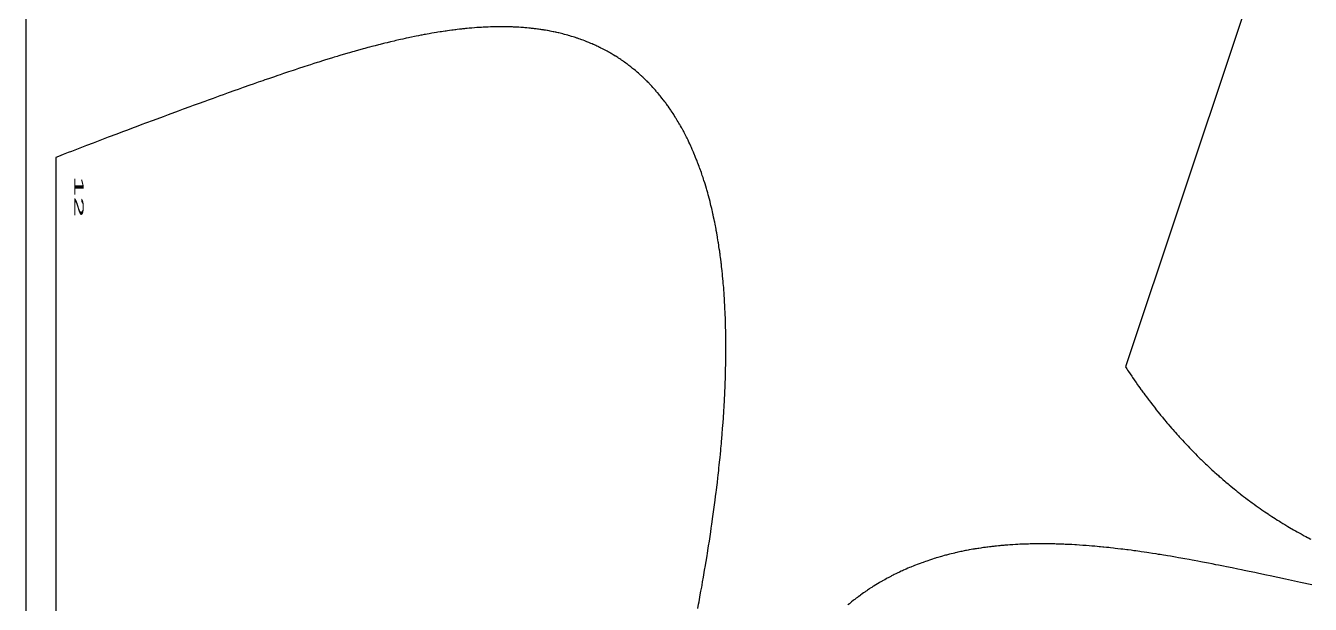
# Model space of a CAD drawing. Header units: metres. Extents: x 260 to 385, y -3 to 248.
# Drawn here: x 260.2 to 329.7, y 174.7 to 206 of the extents above; entities that cross this region are included whole.
import ezdxf

# ---------------------------------------------------------------- set-up
doc = ezdxf.new("R2010")
doc.units = ezdxf.units.M
doc.header["$MEASUREMENT"] = 0
doc.layers.add('1', color=7, linetype='Continuous', lineweight=0)
doc.styles.add('Style-ENGINEERING', font='ENGINEERING.shx')

msp = doc.modelspace()

# ---------------------------------------------------------------- linework, layer by layer
at = {"flags": 128}
for points in [[(385.210552, -2.443354), (385.210552, 247.556646), (260.210552, 247.556646), (260.210552, -2.443354), (385.210552, -2.443354)], [(337.699922, 241.60501), (319.661039, 187.541819)], [(296.538553, 174.462886), (296.586055, 174.714345), (296.6096, 174.840114), (296.656272, 175.09173), (296.679397, 175.217577), (296.713818, 175.406398), (296.754195, 175.630265), (296.774211, 175.74223), (296.804018, 175.910219), (296.848235, 176.162296), (296.891852, 176.414485), (296.913432, 176.540622), (296.956132, 176.792984), (296.977249, 176.919208), (297.008631, 177.1086), (297.045362, 177.333151), (297.063539, 177.445462), (297.090564, 177.613973), (297.130557, 177.866843), (297.169889, 178.119836), (297.189304, 178.24638), (297.227627, 178.499563), (297.246532, 178.626203), (297.274566, 178.816223), (297.307283, 179.041528), (297.323433, 179.154219), (297.347395, 179.323306), (297.382737, 179.577049), (297.417351, 179.830928), (297.434381, 179.95792), (297.467881, 180.212008), (297.467881, 180.212008), (297.484349, 180.339105), (297.508693, 180.529818), (297.536984, 180.755954), (297.5509, 180.869065), (297.571481, 181.038786), (297.601689, 181.293493), (297.631091, 181.548351), (297.645485, 181.675837), (297.673651, 181.930927), (297.687421, 182.058531), (297.707679, 182.250011), (297.733939, 182.505459), (297.746745, 182.633244), (297.765541, 182.824998), (297.783837, 183.016847), (297.792796, 183.112806), (297.808408, 183.283461), (297.816061, 183.368816), (297.82735, 183.496886), (297.843846, 183.689072), (297.859812, 183.881358), (297.867594, 183.977539), (297.881095, 184.14859), (297.887684, 184.234145), (297.897363, 184.362517), (297.911418, 184.555162), (297.92491, 184.747912), (297.931443, 184.844327), (297.946351, 185.072975), (297.953498, 185.187357), (297.963829, 185.359003), (297.973686, 185.530737), (297.978435, 185.616638), (297.98757, 185.788509), (297.991954, 185.874478), (297.9983, 186.003476), (298.006324, 186.175555), (298.010147, 186.261629), (298.015644, 186.390786), (298.023349, 186.584623), (298.029643, 186.756969), (298.032591, 186.843137), (298.036761, 186.97238), (298.042445, 187.166228), (298.047434, 187.360055), (298.049664, 187.456961), (298.053591, 187.650756), (298.055285, 187.747645), (298.057484, 187.892969), (298.059556, 188.065189), (298.060371, 188.151292), (298.061317, 188.280438), (298.062102, 188.474138), (298.062116, 188.667815), (298.061831, 188.764645), (298.060836, 188.936772), (298.060101, 189.022828), (298.058701, 189.151904), (298.055918, 189.345497), (298.052306, 189.539065), (298.050184, 189.635839), (298.045886, 189.807866), (298.043481, 189.893872), (298.03955, 190.022872), (298.032917, 190.216348), (298.027996, 190.345318), (298.025384, 190.409798), (298.021276, 190.506513), (298.013402, 190.678432), (298.009187, 190.764384), (298.002513, 190.8933), (297.995412, 191.022204), (297.9917, 191.086651), (297.983949, 191.215535), (297.979909, 191.279972), (297.97364, 191.376622), (297.96489, 191.505476), (297.960345, 191.569898), (297.953313, 191.666524), (297.942277, 191.811449), (297.929911, 191.9653), (297.923473, 192.042218), (297.913495, 192.157586), (297.897793, 192.330614), (297.886827, 192.445952), (297.881194, 192.503616), (297.872553, 192.590107), (297.860673, 192.705417), (297.854578, 192.763067), (297.84524, 192.849537), (297.830788, 192.979228), (297.817807, 193.091771), (297.811167, 193.148006), (297.801017, 193.232311), (297.785363, 193.358663), (297.769189, 193.484886), (297.760905, 193.547948), (297.745609, 193.661756), (297.737798, 193.718619), (297.725875, 193.803863), (297.707524, 193.931612), (297.688607, 194.059221), (297.678933, 194.122973), (297.659154, 194.250368), (297.649046, 194.314011), (297.633608, 194.409408), (297.614881, 194.522364), (297.60534, 194.578798), (297.590805, 194.663393), (297.568495, 194.79016), (297.54557, 194.916775), (297.533874, 194.980025), (297.510011, 195.106406), (297.497841, 195.169538), (297.479287, 195.264162), (297.456826, 195.376191), (297.445403, 195.432158), (297.428023, 195.516048), (297.4014, 195.641745), (297.374104, 195.767275), (297.360201, 195.829977), (297.331878, 195.955252), (297.317456, 196.017825), (297.295494, 196.111603), (297.268949, 196.222619), (297.255464, 196.278075), (297.234969, 196.361191), (297.203618, 196.485715), (297.171526, 196.610055), (297.155198, 196.672156), (297.121975, 196.796215), (297.105076, 196.858174), (297.079364, 196.951021), (297.048322, 197.060921), (297.032566, 197.115813), (297.008636, 197.198078), (296.972066, 197.321307), (296.934675, 197.444332), (296.915668, 197.505768), (296.877021, 197.628481), (296.857378, 197.689759), (296.82751, 197.781575), (296.800549, 197.863088), (296.786923, 197.903808), (296.766298, 197.964842), (296.734942, 198.056288), (296.703076, 198.147609), (296.686951, 198.193222), (296.657962, 198.274231), (296.643313, 198.314697), (296.621143, 198.375348), (296.587444, 198.466213), (296.553205, 198.556945), (296.535881, 198.60226), (296.504089, 198.684411), (296.488021, 198.725444), (296.463702, 198.786939), (296.426732, 198.87906), (296.389162, 198.971032), (296.37015, 199.016961), (296.331666, 199.108707), (296.312192, 199.154522), (296.282688, 199.223172), (296.277231, 199.235771), (296.243945, 199.311957), (296.227157, 199.349962), (296.201791, 199.406857), (296.163327, 199.491948), (296.124362, 199.576734), (296.10469, 199.619012), (296.064965, 199.703335), (296.04491, 199.745381), (296.014587, 199.808302), (295.980916, 199.877267), (295.963948, 199.911669), (295.938329, 199.963171), (295.899522, 200.040193), (295.860258, 200.116938), (295.840453, 200.155205), (295.800496, 200.231529), (295.780343, 200.269585), (295.749893, 200.326535), (295.70888, 200.402217), (295.688195, 200.43995), (295.656944, 200.496414), (295.60956, 200.5808), (295.571687, 200.647213), (295.552606, 200.680331), (295.523802, 200.729898), (295.480184, 200.803998), (295.436068, 200.877795), (295.413821, 200.91458), (295.368948, 200.987917), (295.34632, 201.024469), (295.312138, 201.079152), (295.26611, 201.151788), (295.242901, 201.187988), (295.207842, 201.242138), (295.207842, 201.242138), (295.154697, 201.323026), (295.106893, 201.394583), (295.08279, 201.430239), (295.046382, 201.48357), (294.991197, 201.563218), (294.935316, 201.642443), (294.907112, 201.681897), (294.862889, 201.743055), (294.840615, 201.773536), (294.807002, 201.819134), (294.756121, 201.887251), (294.704682, 201.955029), (294.678752, 201.98879), (294.626466, 202.056053), (294.600109, 202.089554), (294.560304, 202.139642), (294.506724, 202.206118), (294.479715, 202.239223), (294.438926, 202.288712), (294.377118, 202.362566), (294.368228, 202.373078), (294.318062, 202.431879), (294.292844, 202.461111), (294.254845, 202.50475), (294.197464, 202.569734), (294.139622, 202.634149), (294.110528, 202.666143), (294.051991, 202.729702), (294.022549, 202.761267), (293.978169, 202.808346), (293.918588, 202.870615), (293.888622, 202.901534), (293.843455, 202.947642), (293.798026, 202.993426), (293.775212, 203.016196), (293.714053, 203.076519), (293.683298, 203.106463), (293.636944, 203.151107), (293.590326, 203.195424), (293.566917, 203.21746), (293.519901, 203.261286), (293.496293, 203.283075), (293.460756, 203.315606), (293.404293, 203.366636), (293.375922, 203.391977), (293.333188, 203.429771), (293.26869, 203.485973), (293.203715, 203.541586), (293.171048, 203.569171), (293.105355, 203.623898), (293.072328, 203.651039), (293.022563, 203.691473), (292.955788, 203.744864), (292.922219, 203.771337), (292.87164, 203.810766), (292.820788, 203.849859), (292.79526, 203.869279), (292.734476, 203.914976), (292.70394, 203.937646), (292.657956, 203.971429), (292.588572, 204.021601), (292.518699, 204.07117), (292.483579, 204.095727), (292.41297, 204.144387), (292.377481, 204.168489), (292.324016, 204.204357), (292.252297, 204.251648), (292.216252, 204.275064), (292.161953, 204.309901), (292.107373, 204.344393), (292.079979, 204.36151), (292.005817, 204.407199), (291.968545, 204.429808), (291.912397, 204.463425), (291.855961, 204.496688), (291.827635, 204.513185), (291.770766, 204.545914), (291.742223, 204.562144), (291.699272, 204.586322), (291.641751, 204.618246), (291.612881, 204.634073), (291.569439, 204.657646), (291.503969, 204.692627), (291.497876, 204.695849), (291.434139, 204.729223), (291.391551, 204.751184), (291.363116, 204.765699), (291.306144, 204.794423), (291.263326, 204.815702), (291.234739, 204.829762), (291.177462, 204.857582), (291.148773, 204.871342), (291.091295, 204.898564), (291.033684, 204.925391), (290.995203, 204.943056), (290.918065, 204.977865), (290.888461, 204.991012), (290.82915, 205.017002), (290.769704, 205.042589), (290.729998, 205.059424), (290.650406, 205.09256), (290.590556, 205.116949), (290.550582, 205.132987), (290.470457, 205.16454), (290.430307, 205.180055), (290.349831, 205.210565), (290.269123, 205.240385), (290.215189, 205.259884), (290.179177, 205.272715), (290.107016, 205.297976), (290.045991, 205.318873), (290.005237, 205.332595), (289.923559, 205.359536), (289.882636, 205.372757), (289.800623, 205.3987), (289.718387, 205.423983), (289.66344, 205.440474), (289.626755, 205.451306), (289.553254, 205.472585), (289.511834, 205.484329), (289.428832, 205.507334), (289.345613, 205.529697), (289.290014, 205.544251), (289.252895, 205.553797), (289.178532, 205.572514), (289.094673, 205.592976), (289.03865, 205.60627), (289.00125, 205.614979), (288.926325, 205.632028), (288.870024, 205.644496), (288.832439, 205.652655), (288.757146, 205.668612), (288.719439, 205.67641), (288.643904, 205.691646), (288.568208, 205.706405), (288.517655, 205.71598), (288.416338, 205.734504), (288.402793, 205.736913), (288.307965, 205.753343), (288.244744, 205.763876), (288.202596, 205.770712), (288.118296, 205.783944), (288.05507, 205.793486), (288.012917, 205.799667), (287.92861, 205.811601), (287.886455, 205.817355), (287.802143, 205.828444), (287.717828, 205.838979), (287.661616, 205.845698), (287.62414, 205.850043), (287.549188, 205.858415), (287.501003, 205.863575), (287.40463, 205.873377), (287.308253, 205.882499), (287.244, 205.888207), (287.201163, 205.891848), (287.115488, 205.898738), (287.067295, 205.902387), (286.970905, 205.909201), (286.874511, 205.915376), (286.810247, 205.919142), (286.767403, 205.921498), (286.681714, 205.925845), (286.58531, 205.930156), (286.521038, 205.932695), (286.47819, 205.934239), (286.392491, 205.936976), (286.328215, 205.938723), (286.285364, 205.939744), (286.199659, 205.941443), (286.156806, 205.942122), (286.071097, 205.943144), (285.985386, 205.943723), (285.928244, 205.943864), (285.813957, 205.94357), (285.717523, 205.942729), (285.653233, 205.941872), (285.610372, 205.941169), (285.524647, 205.939453), (285.460353, 205.937895), (285.417489, 205.93673), (285.33176, 205.934095), (285.203161, 205.929392), (285.117426, 205.925765), (285.060268, 205.923131), (284.94595, 205.917349), (284.84949, 205.911946), (284.785183, 205.908081), (284.656563, 205.899725), (284.592252, 205.895238), (284.463626, 205.885656), (284.334996, 205.875273), (284.24924, 205.867914), (284.192068, 205.862815), (284.077722, 205.852163), (283.993301, 205.843914), (283.937019, 205.838235), (283.824452, 205.82645), (283.824452, 205.82645), (283.768168, 205.820347), (283.655596, 205.807723), (283.54302, 205.794551), (283.467967, 205.785468), (283.417931, 205.779281), (283.317857, 205.766592), (283.304286, 205.76484), (283.245506, 205.757161), (283.128069, 205.741397), (283.010793, 205.725101), (282.932699, 205.713947), (282.880674, 205.706383), (282.776718, 205.690955), (282.680865, 205.676361), (282.61702, 205.666448), (282.489463, 205.646184), (282.425751, 205.635837), (282.298455, 205.614719), (282.171329, 205.593048), (282.08667, 205.578298), (282.030271, 205.568333), (281.91757, 205.54809), (281.822575, 205.530691), (281.759294, 205.518933), (281.632847, 205.495037), (281.569681, 205.482903), (281.44346, 205.458269), (281.317386, 205.433155), (281.233417, 205.41615), (281.065666, 205.381527), (280.971414, 205.361699), (280.908621, 205.348342), (280.783137, 205.321299), (280.720444, 205.307617), (280.595155, 205.279933), (280.469994, 205.251834), (280.386622, 205.232873), (280.220042, 205.19442), (280.126434, 205.172484), (279.939416, 205.127966), (279.752654, 205.082609), (279.628285, 205.051918), (279.545433, 205.03126), (279.379869, 204.989482), (279.28682, 204.965716), (279.100895, 204.917625), (278.915191, 204.868806), (278.791509, 204.835867), (278.709106, 204.813737), (278.544424, 204.769077), (278.45186, 204.743725), (278.266881, 204.692537), (278.082094, 204.64072), (277.959007, 204.605835), (277.876994, 204.582431), (277.713073, 204.535276), (277.620929, 204.508553), (277.436768, 204.454689), (277.252772, 204.400282), (277.130199, 204.363718), (277.048521, 204.339215), (276.885258, 204.289911), (276.793475, 204.262007), (276.610018, 204.205839), (276.426703, 204.149205), (276.30457, 204.111198), (276.060482, 204.034603), (275.969009, 204.005685), (275.786155, 203.947544), (275.603423, 203.889005), (275.481667, 203.849764), (275.238307, 203.770789), (274.964757, 203.681185), (274.782521, 203.621025), (274.661085, 203.580737), (274.418342, 203.499743), (274.145451, 203.407985), (273.963633, 203.346456), (273.842467, 203.305284), (273.600244, 203.222588), (273.327907, 203.129019), (273.14644, 203.06634), (273.025501, 203.024427), (272.783714, 202.940306), (272.511839, 202.845223), (272.330666, 202.781585), (271.968491, 202.653746), (271.697001, 202.557404), (271.516072, 202.492969), (271.154355, 202.36363), (270.883186, 202.266242), (270.702459, 202.201143), (270.341124, 202.070556), (270.070222, 201.972293), (269.889664, 201.90664), (269.528651, 201.775001), (269.257975, 201.675998), (269.077563, 201.60987), (268.716826, 201.477328), (268.446347, 201.377679), (267.905572, 201.177784), (267.635273, 201.077548), (267.094848, 200.876509), (266.68968, 200.725237), (266.487144, 200.649441), (266.183403, 200.535543), (266.082173, 200.497522), (265.662367, 200.339514), (265.452533, 200.260327), (265.137875, 200.141308), (264.666104, 199.962216), (264.306843, 199.825285), (264.127276, 199.756655), (263.858008, 199.653494), (263.499147, 199.515522), (263.31979, 199.446344), (263.05085, 199.342327), (262.692454, 199.203144), (262.513341, 199.13333), (262.244785, 199.028315), (261.97637, 198.922932), (261.842217, 198.870097), (261.858518, 117.878262)], [(319.661039, 187.541819), (319.735199, 187.428852), (319.772438, 187.372513), (319.828493, 187.288188), (319.913021, 187.16211), (319.998084, 187.036525), (320.040817, 186.973918), (320.126685, 186.849075), (320.169821, 186.786839), (320.234777, 186.693718), (320.321857, 186.569991), (320.3656, 186.508315), (320.431468, 186.416033), (320.49764, 186.324033), (320.530841, 186.278138), (320.609844, 186.169631), (320.649507, 186.115526), (320.709203, 186.034555), (320.799202, 185.913517), (320.889748, 185.792983), (320.935226, 185.732905), (321.026596, 185.61313), (321.072487, 185.553433), (321.141582, 185.464124), (321.223875, 185.358649), (321.265186, 185.306062), (321.327357, 185.227371), (321.421078, 185.109761), (321.515355, 184.992665), (321.562704, 184.93431), (321.657821, 184.817987), (321.70559, 184.76002), (321.777508, 184.673312), (321.863154, 184.570925), (321.906145, 184.519886), (321.970841, 184.443521), (322.068358, 184.329409), (322.166445, 184.215822), (322.215703, 184.159226), (322.314649, 184.04643), (322.364338, 183.990231), (322.43914, 183.906181), (322.528216, 183.806953), (322.572926, 183.757498), (322.640205, 183.683512), (322.74161, 183.572982), (322.843599, 183.46299), (322.894814, 183.408197), (322.997686, 183.299017), (323.049343, 183.244631), (323.127106, 183.163308), (323.219702, 183.067324), (323.266177, 183.019495), (323.336111, 182.947954), (323.441511, 182.841105), (323.547514, 182.73481), (323.600742, 182.681872), (323.707654, 182.576414), (323.761338, 182.523896), (323.842152, 182.445383), (323.938377, 182.352742), (323.986672, 182.306589), (324.059344, 182.237571), (324.168868, 182.13452), (324.279015, 182.032044), (324.334324, 181.981022), (324.445413, 181.879413), (324.501194, 181.828827), (324.585163, 181.75322), (324.685146, 181.66404), (324.735326, 181.619625), (324.810835, 181.55322), (324.924634, 181.454108), (325.039082, 181.355594), (325.09655, 181.306561), (325.211978, 181.208949), (325.269938, 181.16037), (325.357187, 181.087787), (325.474101, 180.991545), (325.532807, 180.943654), (325.621182, 180.872107), (325.709936, 180.80091), (325.754456, 180.765443), (325.843782, 180.694772), (325.888589, 180.659569), (325.955981, 180.606932), (326.046175, 180.537059), (326.091417, 180.502257), (326.159464, 180.450222), (326.261948, 180.372549), (326.287645, 180.353204), (326.384832, 180.280509), (326.433532, 180.244361), (326.506713, 180.190388), (326.616782, 180.109991), (326.727208, 180.030271), (326.782556, 179.990664), (326.893519, 179.911959), (326.949136, 179.87286), (327.032728, 179.814531), (327.1445, 179.737354), (327.200521, 179.69902), (327.284721, 179.641839), (327.369125, 179.585042), (327.411403, 179.556787), (327.523515, 179.482489), (327.579704, 179.445593), (327.664156, 179.390565), (327.74881, 179.335917), (327.791212, 179.308736), (327.876167, 179.25466), (327.918721, 179.227765), (327.982646, 179.187602), (328.068056, 179.134386), (328.110838, 179.107922), (328.175105, 179.068405), (328.27172, 179.009535), (328.38656, 178.940395), (328.444116, 178.906082), (328.530621, 178.854934), (328.617331, 178.804174), (328.660763, 178.77894), (328.74778, 178.728762), (328.791367, 178.703819), (328.856842, 178.666588), (328.944324, 178.617288), (328.988143, 178.592785), (329.053968, 178.556213), (329.152925, 178.50177), (329.270548, 178.43789), (329.329498, 178.406213), (329.418099, 178.359027), (329.506909, 178.312237), (329.551393, 178.288992), (329.640519, 178.242799), (329.685161, 178.219852)], [(329.742452, 175.748059), (329.126573, 175.880904), (328.305453, 176.058319), (327.894859, 176.14684), (327.48421, 176.235051), (327.278857, 176.278997), (326.86808, 176.366487), (326.662649, 176.409996), (326.354441, 176.474914), (326.080409, 176.532231), (325.943367, 176.560739), (325.737766, 176.603298), (325.429278, 176.666644), (325.120675, 176.729345), (324.966327, 176.760436), (324.691849, 176.81525), (324.554569, 176.842425), (324.348594, 176.882884), (324.142551, 176.922959), (324.039502, 176.942847), (323.83335, 176.982313), (323.730246, 177.001886), (323.575552, 177.031038), (323.369223, 177.069509), (323.266027, 177.088568), (323.111192, 177.11693), (322.878846, 177.158943), (322.649253, 177.199789), (322.534411, 177.219962), (322.362091, 177.249897), (322.1897, 177.279433), (322.103478, 177.294047), (321.930976, 177.322961), (321.844696, 177.337257), (321.71524, 177.358496), (321.542562, 177.386424), (321.456193, 177.400217), (321.3266, 177.420688), (321.132121, 177.450892), (320.924555, 177.482429), (320.820724, 177.497927), (320.664915, 177.520827), (320.509031, 177.543302), (320.431059, 177.554377), (320.22304, 177.58337), (320.118977, 177.597566), (319.962813, 177.618474), (319.806565, 177.638912), (319.728409, 177.64895), (319.519886, 177.67512), (319.415565, 177.687872), (319.259008, 177.706573), (319.102358, 177.724752), (319.023997, 177.733643), (318.849776, 177.752915), (318.762619, 177.762296), (318.631827, 177.776042), (318.500964, 177.789391), (318.435506, 177.795915), (318.304534, 177.808655), (318.23902, 177.814869), (318.140715, 177.823994), (318.009574, 177.835788), (317.943975, 177.841523), (317.84554, 177.84992), (317.697804, 177.862049), (317.546016, 177.873908), (317.470131, 177.879604), (317.356315, 177.88785), (317.18562, 177.899543), (317.014957, 177.910407), (316.929639, 177.915522), (316.759029, 177.925111), (316.673737, 177.929579), (316.545817, 177.935867), (316.405894, 177.94217), (316.335942, 177.945093), (316.231026, 177.949187), (316.073679, 177.954667), (315.916365, 177.959339), (315.837721, 177.961368), (315.697931, 177.964462), (315.628046, 177.96576), (315.523232, 177.967391), (315.36604, 177.969117), (315.208884, 177.969966), (315.13032, 177.970056), (314.990673, 177.969657), (314.920861, 177.969187), (314.816157, 177.968138), (314.71147, 177.966672), (314.659133, 177.965782), (314.554473, 177.963682), (314.502149, 177.962471), (314.423672, 177.960452), (314.284182, 177.956255), (314.214449, 177.953862), (314.109865, 177.949898), (314.0053, 177.945482), (313.953024, 177.943102), (313.848487, 177.937996), (313.796226, 177.935268), (313.717844, 177.930955), (313.578524, 177.922628), (313.508877, 177.918144), (313.404424, 177.911012), (313.299991, 177.903386), (313.247782, 177.899387), (313.14338, 177.891011), (313.091187, 177.886633), (313.012907, 177.879826), (312.920146, 177.871383), (312.873772, 177.867007), (312.804219, 177.860248), (312.699908, 177.849668), (312.595619, 177.838552), (312.543483, 177.832791), (312.439227, 177.820858), (312.387108, 177.814685), (312.30894, 177.805163), (312.216313, 177.793469), (312.170007, 177.787455), (312.100556, 177.77822), (311.996399, 177.763888), (311.892267, 177.748971), (311.84021, 177.741292), (311.736114, 177.725486), (311.684076, 177.717357), (311.60603, 177.704879), (311.519329, 177.690612), (311.475986, 177.683317), (311.410978, 177.672172), (311.313486, 177.654994), (311.216016, 177.637258), (311.16729, 177.628179), (311.069854, 177.609592), (311.021145, 177.600084), (310.948092, 177.58555), (310.937135, 177.583341), (310.823658, 177.560029), (310.767023, 177.54809), (310.6822, 177.529828), (310.597535, 177.511137), (310.555261, 177.50163), (310.463783, 177.480657), (310.418114, 177.469979), (310.349698, 177.453724), (310.247274, 177.428801), (310.145088, 177.403229), (310.094085, 177.390198), (309.99226, 177.363647), (309.941437, 177.350126), (309.865317, 177.329536), (309.764036, 177.301506), (309.713486, 177.287243), (309.637776, 177.265538), (309.524469, 177.232279), (309.435162, 177.205404), (309.390581, 177.191768), (309.323802, 177.171065), (309.22384, 177.13945), (309.124126, 177.107157), (309.074363, 177.090756), (308.975025, 177.057443), (308.92545, 177.040529), (308.851207, 177.014837), (308.763399, 176.983886), (308.719571, 176.968205), (308.719571, 176.968205), (308.653923, 176.944427), (308.555664, 176.908179), (308.457663, 176.871231), (308.40876, 176.852493), (308.311148, 176.814486), (308.26244, 176.795217), (308.189501, 176.765979), (308.103247, 176.730805), (308.060198, 176.713005), (307.995723, 176.686038), (307.899232, 176.644983), (307.80301, 176.603199), (307.755, 176.582032), (307.659184, 176.539144), (307.611378, 176.517423), (307.539798, 176.484492), (307.455162, 176.444918), (307.412925, 176.424908), (307.349674, 176.394614), (307.25503, 176.34854), (307.160667, 176.301701), (307.113592, 176.277993), (307.019655, 176.229997), (306.972794, 176.205707), (306.902638, 176.168906), (306.826818, 176.128539), (306.788981, 176.108159), (306.732315, 176.077344), (306.647521, 176.030566), (306.562974, 175.983115), (306.520794, 175.959136), (306.51107, 175.953579), (306.436152, 175.910395), (306.398834, 175.888639), (306.343034, 175.855798), (306.259731, 175.806075), (306.176906, 175.755797), (306.135673, 175.73045), (306.053565, 175.679338), (306.01269, 175.653574), (305.951601, 175.614667), (305.870568, 175.562304), (305.830231, 175.535914), (305.769949, 175.496069), (305.709937, 175.45591), (305.680032, 175.435713), (305.603013, 175.383123), (305.564673, 175.356631), (305.507373, 175.316648), (305.421901, 175.25612), (305.336999, 175.194926), (305.294763, 175.164079), (305.210721, 175.101886), (305.168915, 175.070539), (305.106474, 175.023206), (305.03289, 174.966621), (304.996268, 174.93813), (304.941548, 174.895145), (304.859949, 174.830109), (304.778927, 174.7644), (304.738633, 174.731294), (304.65848, 174.664575)]]:
    msp.add_lwpolyline(points, dxfattribs=at)

# ---------------------------------------------------------------- texts
at = {"layer": '1', "style": 'Style-ENGINEERING', "width": 3}
msp.add_text('12', height=0.5, rotation=270, dxfattribs=at).set_placement((262.842217, 197.870097))

doc.saveas('drawing.dxf')
